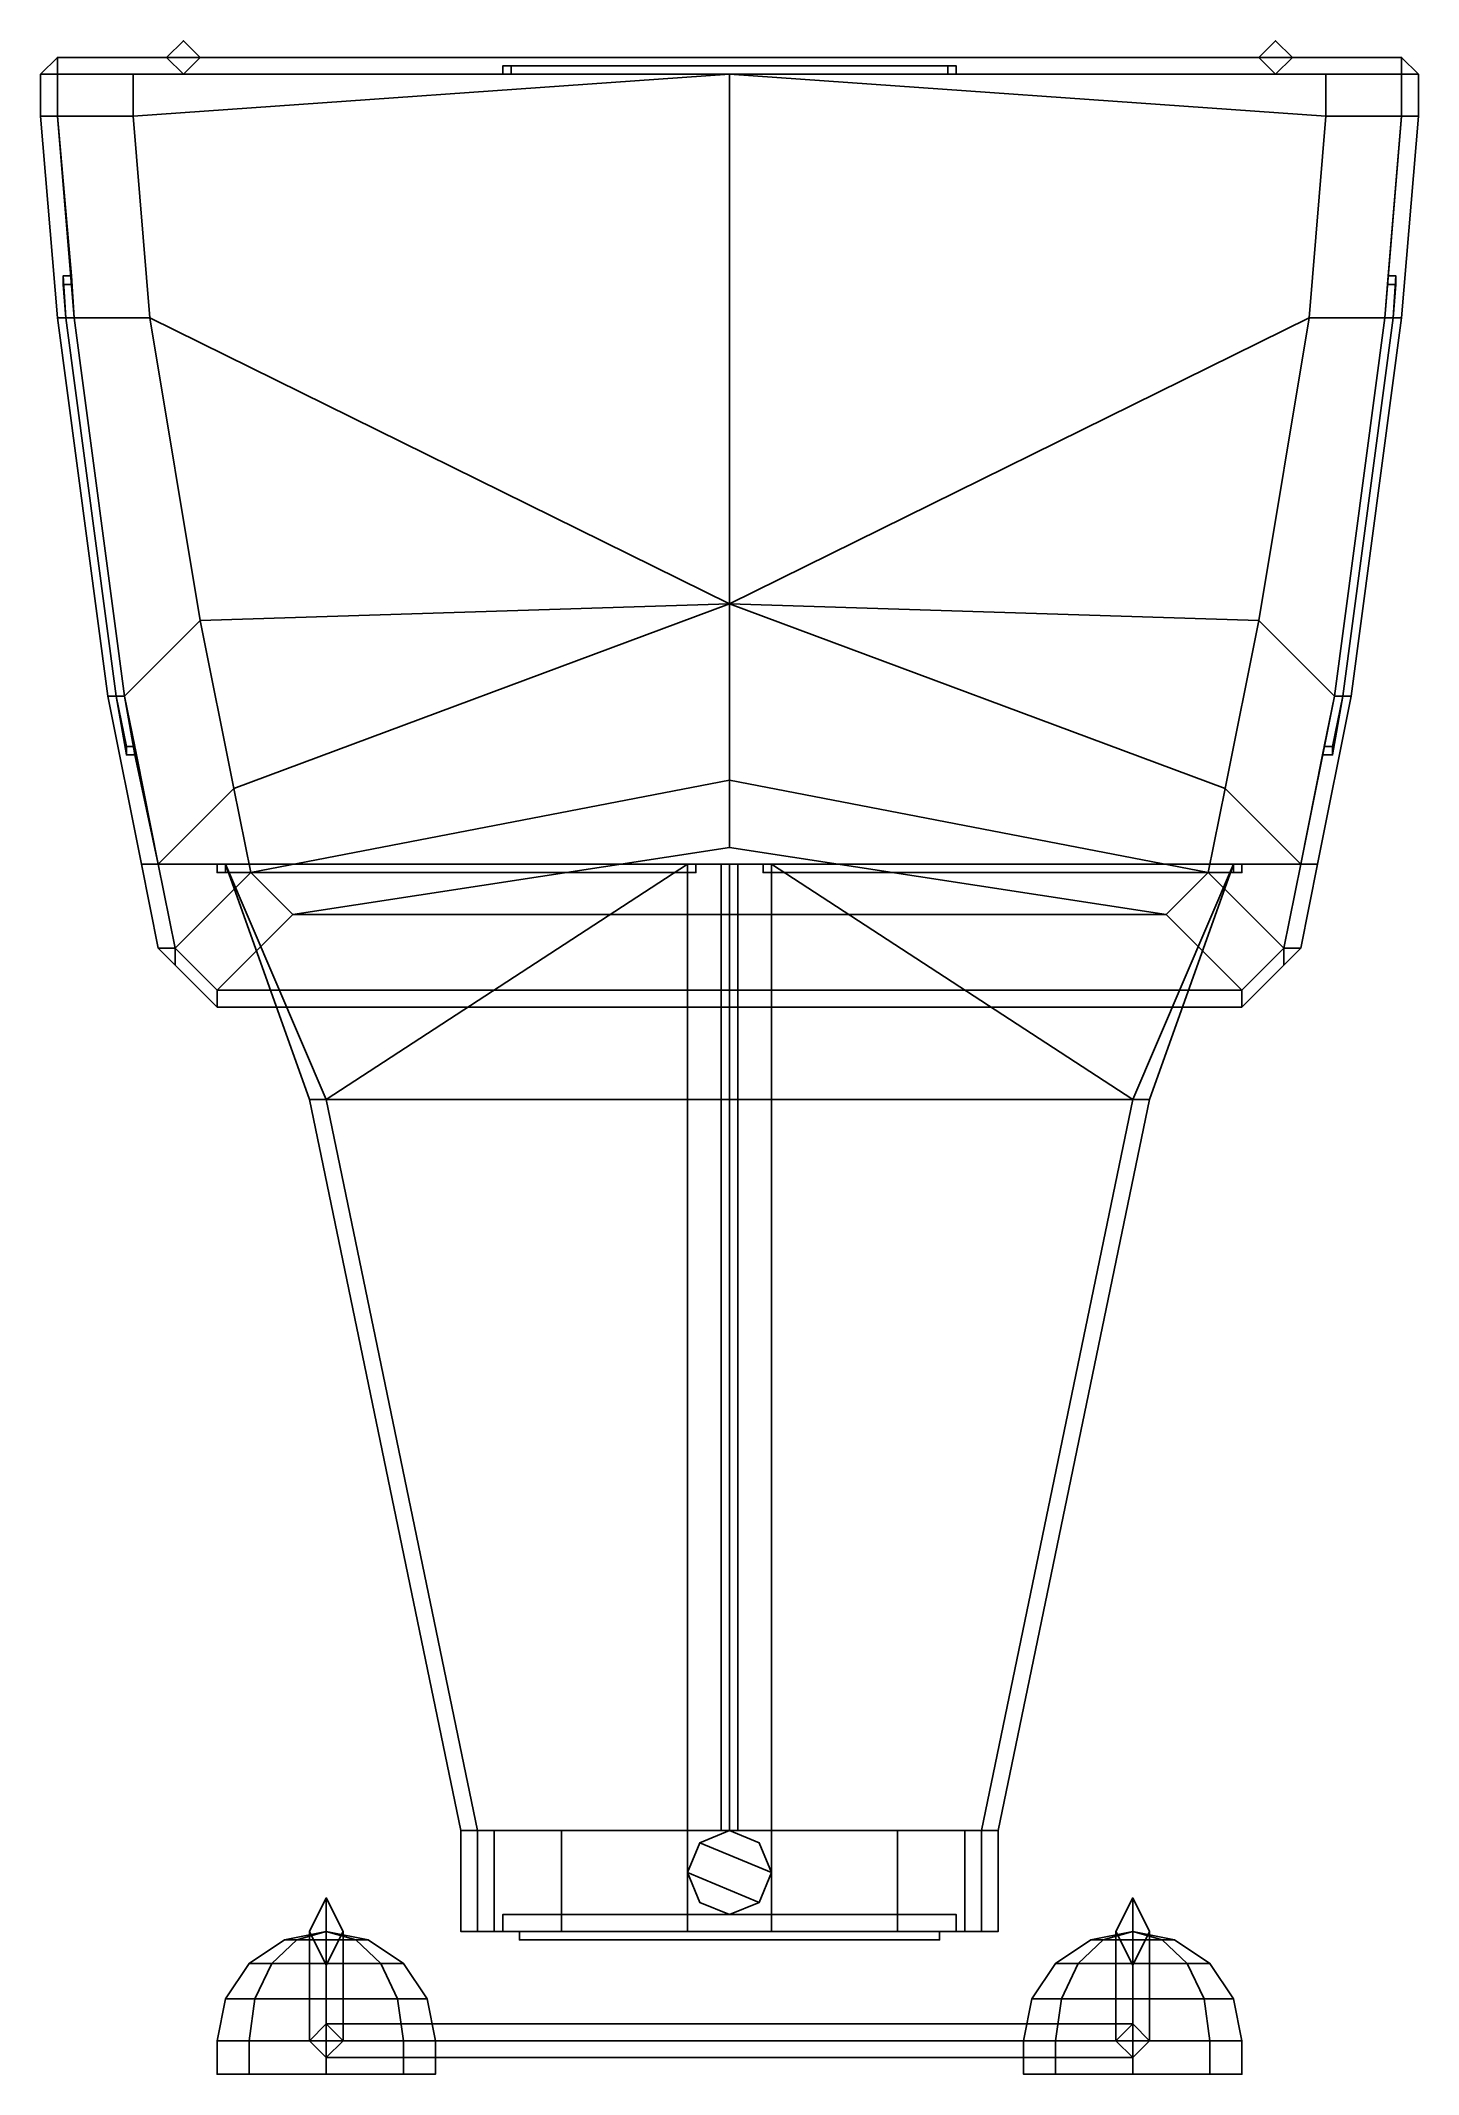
# Model space of a CAD drawing. Extents: x -0.82 to 0.82, y -2.19 to 2.96.
# Drawn here: x -0.82 to 0.82, y -2.19 to 0.23 of the extents above.
import ezdxf

# ---------------------------------------------------------------- set-up
doc = ezdxf.new("R2010")
doc.units = 0
doc.layers.get('0').update_dxf_attribs({"linetype": 'CONTINUOUS'})

msp = doc.modelspace()

# ---------------------------------------------------------------- linework, layer by layer
for points in [[(-0.65, 0.23, 0.4), (-0.67, 0.21, 0.4), (-0.67, 0.21, 0.93), (-0.65, 0.23, 0.93)], [(-0.65, 0.23, 0.93), (-0.67, 0.21, 0.93), (-0.65, 0.19, 0.93), (-0.63, 0.21, 0.93)], [(-0.63, 0.21, 0.4), (-0.65, 0.23, 0.4), (-0.65, 0.23, 0.93), (-0.63, 0.21, 0.93)], [(0.65, 0.23, 0.4), (0.63, 0.21, 0.4), (0.63, 0.21, 0.93), (0.65, 0.23, 0.93)], [(0.65, 0.23, 0.93), (0.63, 0.21, 0.93), (0.65, 0.19, 0.93), (0.67, 0.21, 0.93)], [(0.67, 0.21, 0.4), (0.65, 0.23, 0.4), (0.65, 0.23, 0.93), (0.67, 0.21, 0.93)], [(-0.8, 0.19, 2.05), (-0.8, 0.19, 2.05), (-0.82, 0.19, 2.06), (-0.8, 0.21, 2.06)], [(-0.8, 0.21, 2.06), (-0.82, 0.19, 2.06), (-0.8, 0.19, 2.07)], [(0.8, 0.19, 2.05), (-0.8, 0.19, 2.05), (-0.8, 0.21, 2.06), (0.8, 0.21, 2.06)], [(0.8, 0.21, 2.06), (-0.8, 0.21, 2.06), (-0.8, 0.19, 2.07), (0.8, 0.19, 2.07)], [(-0.67, 0.21, 0.4), (-0.65, 0.19, 0.4), (-0.65, 0.19, 0.93), (-0.67, 0.21, 0.93)], [(-0.65, 0.19, 0.4), (-0.63, 0.21, 0.4), (-0.63, 0.21, 0.93), (-0.65, 0.19, 0.93)], [(-0.27, 0.2, 1.9), (-0.27, 0.19, 1.9), (0.27, 0.19, 1.9), (0.27, 0.2, 1.9)], [(-0.27, 0.2, 1.66), (-0.27, 0.19, 1.66), (-0.27, 0.19, 1.9), (-0.27, 0.2, 1.9)], [(0.27, 0.2, 1.66), (0.27, 0.19, 1.66), (-0.27, 0.19, 1.66), (-0.27, 0.2, 1.66)], [(0.27, 0.2, 1.66), (-0.27, 0.2, 1.66), (-0.26, 0.2, 1.67), (0.26, 0.2, 1.67)], [(-0.27, 0.2, 1.9), (0.27, 0.2, 1.9), (0.26, 0.2, 1.89), (-0.26, 0.2, 1.89)], [(-0.27, 0.2, 1.66), (-0.27, 0.2, 1.9), (-0.26, 0.2, 1.89), (-0.26, 0.2, 1.67)], [(-0.26, 0.2, 1.89), (-0.26, 0.19, 1.89), (-0.26, 0.19, 1.67), (-0.26, 0.2, 1.67)], [(0.26, 0.2, 1.89), (0.26, 0.19, 1.89), (-0.26, 0.19, 1.89), (-0.26, 0.2, 1.89)], [(-0.26, 0.2, 1.67), (-0.26, 0.19, 1.67), (0.26, 0.19, 1.67), (0.26, 0.2, 1.67)], [(0.26, 0.2, 1.67), (0.26, 0.19, 1.67), (0.26, 0.19, 1.89), (0.26, 0.2, 1.89)], [(0.27, 0.2, 1.9), (0.27, 0.2, 1.66), (0.26, 0.2, 1.67), (0.26, 0.2, 1.89)], [(0.27, 0.2, 1.9), (0.27, 0.19, 1.9), (0.27, 0.19, 1.66), (0.27, 0.2, 1.66)], [(0.63, 0.21, 0.4), (0.65, 0.19, 0.4), (0.65, 0.19, 0.93), (0.63, 0.21, 0.93)], [(0.65, 0.19, 0.4), (0.67, 0.21, 0.4), (0.67, 0.21, 0.93), (0.65, 0.19, 0.93)], [(0.8, 0.21, 2.06), (0.82, 0.19, 2.06), (0.8, 0.19, 2.05)], [(0.8, 0.19, 2.07), (0.8, 0.19, 2.07), (0.82, 0.19, 2.06), (0.8, 0.21, 2.06)], [(-0.82, 0.19, 2.06), (-0.82, 0.14, 2.06), (-0.8, 0.14, 2.07), (-0.8, 0.19, 2.07)], [(-0.8, 0.19, 2.05), (-0.8, 0.14, 2.05), (-0.82, 0.14, 2.06), (-0.82, 0.19, 2.06)], [(-0.8, 0.19, 0.69), (-0.8, 0.14, 0.69), (-0.8, 0.14, 2.05), (-0.8, 0.19, 2.05)], [(0.8, 0.19, 0.69), (-0.8, 0.19, 0.69), (-0.27, 0.19, 1.66), (0.27, 0.19, 1.66)], [(0.8, 0.19, 2.07), (-0.8, 0.19, 2.07), (-0.71, 0.19, 2.14), (0.71, 0.19, 2.14)], [(-0.8, 0.19, 2.07), (-0.8, 0.14, 2.07), (-0.71, 0.14, 2.14), (-0.71, 0.19, 2.14)], [(0.27, 0.19, 1.9), (-0.27, 0.19, 1.9), (-0.8, 0.19, 2.05), (0.8, 0.19, 2.05)], [(-0.27, 0.19, 1.66), (-0.8, 0.19, 0.69), (-0.8, 0.19, 2.05), (-0.27, 0.19, 1.9)], [(-0.71, 0.19, 2.14), (-0.71, 0.14, 2.14), (0, 0.19, 2.2)], [(-0.71, 0.14, 2.14), (-0.69, -0.1, 2.14), (0, -0.44, 2.2), (0, 0.19, 2.2)], [(0.71, 0.19, 2.14), (-0.71, 0.19, 2.14), (0, 0.19, 2.2)], [(0.26, 0.19, 1.89), (0.26, 0.19, 1.67), (-0.26, 0.19, 1.67), (-0.26, 0.19, 1.89)], [(0.71, 0.14, 2.14), (0.71, 0.19, 2.14), (0, 0.19, 2.2)], [(0.69, -0.1, 2.14), (0.71, 0.14, 2.14), (0, 0.19, 2.2), (0, -0.44, 2.2)], [(0.8, 0.19, 0.69), (0.27, 0.19, 1.66), (0.27, 0.19, 1.9), (0.8, 0.19, 2.05)], [(0.8, 0.14, 2.07), (0.8, 0.19, 2.07), (0.71, 0.19, 2.14), (0.71, 0.14, 2.14)], [(0.8, 0.19, 2.05), (0.8, 0.14, 2.05), (0.8, 0.14, 0.69), (0.8, 0.19, 0.69)], [(0.82, 0.19, 2.06), (0.82, 0.14, 2.06), (0.8, 0.14, 2.05), (0.8, 0.19, 2.05)], [(0.8, 0.19, 2.07), (0.8, 0.14, 2.07), (0.82, 0.14, 2.06), (0.82, 0.19, 2.06)], [(-0.82, 0.14, 2.06), (-0.8, -0.1, 2.06), (-0.78, -0.1, 2.07), (-0.8, 0.14, 2.07)], [(-0.8, 0.14, 2.05), (-0.78, -0.1, 2.05), (-0.8, -0.1, 2.06), (-0.82, 0.14, 2.06)], [(-0.8, 0.14, 0.69), (-0.78, -0.1, 0.69), (-0.78, -0.1, 1.56), (-0.7833, -0.05, 1.56)], [(-0.8, 0.14, 2.07), (-0.78, -0.1, 2.07), (-0.69, -0.1, 2.14), (-0.71, 0.14, 2.14)], [(-0.7842, -0.05, 1.99), (-0.78, -0.1, 1.99), (-0.78, -0.1, 2.05), (-0.8, 0.14, 2.05)], [(-0.8, 0.14, 0.69), (-0.7833, -0.05, 1.56), (-0.7842, -0.05, 1.99), (-0.8, 0.14, 2.05)], [(0.78, -0.1, 2.07), (0.8, 0.14, 2.07), (0.71, 0.14, 2.14), (0.69, -0.1, 2.14)], [(0.7842, -0.05, 1.56), (0.78, -0.1, 1.56), (0.78, -0.1, 0.69), (0.8, 0.14, 0.69)], [(0.8, 0.14, 2.07), (0.78, -0.1, 2.07), (0.8, -0.1, 2.06), (0.82, 0.14, 2.06)], [(0.82, 0.14, 2.06), (0.8, -0.1, 2.06), (0.78, -0.1, 2.05), (0.8, 0.14, 2.05)], [(0.8, 0.14, 2.05), (0.78, -0.1, 2.05), (0.78, -0.1, 1.99), (0.7842, -0.05, 1.99)], [(0.8, 0.14, 0.69), (0.8, 0.14, 2.05), (0.7842, -0.05, 1.99), (0.7842, -0.05, 1.56)], [(-0.7933, -0.05, 1.56), (-0.79, -0.1, 1.56), (-0.79, -0.1, 1.57), (-0.7933, -0.06, 1.57)], [(-0.79, -0.1, 1.99), (-0.7933, -0.05, 1.99), (-0.7933, -0.06, 1.98), (-0.79, -0.1, 1.98)], [(-0.7933, -0.05, 1.99), (-0.7933, -0.05, 1.56), (-0.7933, -0.06, 1.57), (-0.7933, -0.06, 1.98)], [(-0.7842, -0.05, 1.99), (-0.7833, -0.05, 1.56), (-0.7933, -0.05, 1.56), (-0.7933, -0.05, 1.99)], [(-0.7833, -0.05, 1.56), (-0.78, -0.1, 1.56), (-0.79, -0.1, 1.56), (-0.7933, -0.05, 1.56)], [(-0.78, -0.1, 1.99), (-0.7842, -0.05, 1.99), (-0.7933, -0.05, 1.99), (-0.79, -0.1, 1.99)], [(-0.7833, -0.06, 1.98), (-0.78, -0.1, 1.98), (-0.79, -0.1, 1.98), (-0.7933, -0.06, 1.98)], [(-0.7833, -0.06, 1.57), (-0.7833, -0.06, 1.98), (-0.7933, -0.06, 1.98), (-0.7933, -0.06, 1.57)], [(-0.78, -0.1, 1.57), (-0.7833, -0.06, 1.57), (-0.7933, -0.06, 1.57), (-0.79, -0.1, 1.57)], [(-0.78, -0.1, 1.98), (-0.7833, -0.06, 1.98), (-0.7833, -0.06, 1.57), (-0.78, -0.1, 1.57)], [(0.7842, -0.05, 1.99), (0.78, -0.1, 1.99), (0.79, -0.1, 1.99), (0.7933, -0.05, 1.99)], [(0.78, -0.1, 1.56), (0.7842, -0.05, 1.56), (0.7933, -0.05, 1.56), (0.79, -0.1, 1.56)], [(0.78, -0.1, 1.57), (0.7833, -0.06, 1.57), (0.7833, -0.06, 1.98), (0.78, -0.1, 1.98)], [(0.78, -0.1, 1.98), (0.7833, -0.06, 1.98), (0.7933, -0.06, 1.98), (0.79, -0.1, 1.98)], [(0.7833, -0.06, 1.57), (0.78, -0.1, 1.57), (0.79, -0.1, 1.57), (0.7933, -0.06, 1.57)], [(0.7833, -0.06, 1.98), (0.7833, -0.06, 1.57), (0.7933, -0.06, 1.57), (0.7933, -0.06, 1.98)], [(0.7842, -0.05, 1.56), (0.7842, -0.05, 1.99), (0.7933, -0.05, 1.99), (0.7933, -0.05, 1.56)], [(0.7933, -0.05, 1.99), (0.79, -0.1, 1.99), (0.79, -0.1, 1.98), (0.7933, -0.06, 1.98)], [(0.79, -0.1, 1.56), (0.7933, -0.05, 1.56), (0.7933, -0.06, 1.57), (0.79, -0.1, 1.57)], [(0.7933, -0.05, 1.56), (0.7933, -0.05, 1.99), (0.7933, -0.06, 1.98), (0.7933, -0.06, 1.57)], [(-0.8, -0.1, 2.06), (-0.74, -0.55, 2.06), (-0.72, -0.55, 2.07), (-0.78, -0.1, 2.07)], [(-0.78, -0.1, 2.05), (-0.72, -0.55, 2.05), (-0.74, -0.55, 2.06), (-0.8, -0.1, 2.06)], [(-0.79, -0.1, 1.56), (-0.73, -0.55, 1.56), (-0.73, -0.55, 1.57), (-0.79, -0.1, 1.57)], [(-0.73, -0.55, 1.99), (-0.79, -0.1, 1.99), (-0.79, -0.1, 1.98), (-0.73, -0.55, 1.98)], [(-0.78, -0.1, 1.56), (-0.72, -0.55, 1.56), (-0.73, -0.55, 1.56), (-0.79, -0.1, 1.56)], [(-0.72, -0.55, 1.99), (-0.78, -0.1, 1.99), (-0.79, -0.1, 1.99), (-0.73, -0.55, 1.99)], [(-0.78, -0.1, 1.98), (-0.72, -0.55, 1.98), (-0.73, -0.55, 1.98), (-0.79, -0.1, 1.98)], [(-0.72, -0.55, 1.57), (-0.78, -0.1, 1.57), (-0.79, -0.1, 1.57), (-0.73, -0.55, 1.57)], [(-0.78, -0.1, 0.69), (-0.72, -0.55, 0.69), (-0.72, -0.55, 1.56), (-0.78, -0.1, 1.56)], [(-0.78, -0.1, 2.07), (-0.72, -0.55, 2.07), (-0.63, -0.46, 2.14), (-0.69, -0.1, 2.14)], [(-0.72, -0.55, 1.98), (-0.78, -0.1, 1.98), (-0.78, -0.1, 1.57), (-0.72, -0.55, 1.57)], [(-0.78, -0.1, 1.99), (-0.72, -0.55, 1.99), (-0.72, -0.55, 2.05), (-0.78, -0.1, 2.05)], [(-0.69, -0.1, 2.14), (-0.63, -0.46, 2.14), (0, -0.44, 2.2)], [(0.63, -0.46, 2.14), (0.69, -0.1, 2.14), (0, -0.44, 2.2)], [(0.72, -0.55, 2.07), (0.78, -0.1, 2.07), (0.69, -0.1, 2.14), (0.63, -0.46, 2.14)], [(0.78, -0.1, 1.56), (0.72, -0.55, 1.56), (0.72, -0.55, 0.69), (0.78, -0.1, 0.69)], [(0.8, -0.1, 2.06), (0.74, -0.55, 2.06), (0.72, -0.55, 2.05), (0.78, -0.1, 2.05)], [(0.78, -0.1, 2.07), (0.72, -0.55, 2.07), (0.74, -0.55, 2.06), (0.8, -0.1, 2.06)], [(0.78, -0.1, 2.05), (0.72, -0.55, 2.05), (0.72, -0.55, 1.99), (0.78, -0.1, 1.99)], [(0.72, -0.55, 1.57), (0.78, -0.1, 1.57), (0.78, -0.1, 1.98), (0.72, -0.55, 1.98)], [(0.72, -0.55, 1.98), (0.78, -0.1, 1.98), (0.79, -0.1, 1.98), (0.73, -0.55, 1.98)], [(0.78, -0.1, 1.99), (0.72, -0.55, 1.99), (0.73, -0.55, 1.99), (0.79, -0.1, 1.99)], [(0.78, -0.1, 1.57), (0.72, -0.55, 1.57), (0.73, -0.55, 1.57), (0.79, -0.1, 1.57)], [(0.72, -0.55, 1.56), (0.78, -0.1, 1.56), (0.79, -0.1, 1.56), (0.73, -0.55, 1.56)], [(0.79, -0.1, 1.99), (0.73, -0.55, 1.99), (0.73, -0.55, 1.98), (0.79, -0.1, 1.98)], [(0.73, -0.55, 1.56), (0.79, -0.1, 1.56), (0.79, -0.1, 1.57), (0.73, -0.55, 1.57)], [(-0.63, -0.46, 2.14), (-0.59, -0.66, 2.14), (0, -0.44, 2.2)], [(-0.59, -0.66, 2.14), (-0.57, -0.76, 2.14), (0, -0.65, 2.18), (0, -0.44, 2.2)], [(0.59, -0.66, 2.14), (0.63, -0.46, 2.14), (0, -0.44, 2.2)], [(0.57, -0.76, 2.14), (0.59, -0.66, 2.14), (0, -0.44, 2.2), (0, -0.65, 2.18)], [(-0.72, -0.55, 2.07), (-0.68, -0.75, 2.07), (-0.59, -0.66, 2.14), (-0.63, -0.46, 2.14)], [(0.68, -0.75, 2.07), (0.72, -0.55, 2.07), (0.63, -0.46, 2.14), (0.59, -0.66, 2.14)], [(-0.74, -0.55, 2.06), (-0.7, -0.75, 2.06), (-0.68, -0.75, 2.07), (-0.72, -0.55, 2.07)], [(-0.72, -0.55, 2.05), (-0.68, -0.75, 2.05), (-0.7, -0.75, 2.06), (-0.74, -0.55, 2.06)], [(-0.73, -0.55, 1.56), (-0.718, -0.62, 1.56), (-0.718, -0.61, 1.57), (-0.73, -0.55, 1.57)], [(-0.718, -0.62, 1.99), (-0.73, -0.55, 1.99), (-0.73, -0.55, 1.98), (-0.718, -0.61, 1.98)], [(-0.72, -0.55, 1.56), (-0.708, -0.62, 1.56), (-0.718, -0.62, 1.56), (-0.73, -0.55, 1.56)], [(-0.706, -0.62, 1.99), (-0.72, -0.55, 1.99), (-0.73, -0.55, 1.99), (-0.718, -0.62, 1.99)], [(-0.72, -0.55, 1.98), (-0.708, -0.61, 1.98), (-0.718, -0.61, 1.98), (-0.73, -0.55, 1.98)], [(-0.708, -0.61, 1.57), (-0.72, -0.55, 1.57), (-0.73, -0.55, 1.57), (-0.718, -0.61, 1.57)], [(-0.72, -0.55, 0.69), (-0.68, -0.75, 0.69), (-0.708, -0.62, 1.56), (-0.72, -0.55, 1.56)], [(-0.72, -0.55, 2.05), (-0.68, -0.75, 1.95), (-0.68, -0.75, 2.05), (-0.72, -0.55, 2.05)], [(-0.708, -0.61, 1.98), (-0.72, -0.55, 1.98), (-0.72, -0.55, 1.57), (-0.708, -0.61, 1.57)], [(-0.72, -0.55, 1.99), (-0.706, -0.62, 1.99), (-0.706, -0.62, 1.99), (-0.72, -0.55, 2.05)], [(-0.706, -0.62, 1.99), (-0.68, -0.75, 1.95), (-0.68, -0.75, 1.95), (-0.72, -0.55, 2.05)], [(0.72, -0.55, 1.56), (0.706, -0.62, 1.56), (0.68, -0.75, 0.69), (0.72, -0.55, 0.69)], [(0.72, -0.55, 2.05), (0.68, -0.75, 2.05), (0.68, -0.75, 1.95), (0.72, -0.55, 2.05)], [(0.74, -0.55, 2.06), (0.7, -0.75, 2.06), (0.68, -0.75, 2.05), (0.72, -0.55, 2.05)], [(0.72, -0.55, 2.07), (0.68, -0.75, 2.07), (0.7, -0.75, 2.06), (0.74, -0.55, 2.06)], [(0.706, -0.62, 1.99), (0.72, -0.55, 2.05), (0.68, -0.75, 1.95), (0.706, -0.62, 1.99)], [(0.72, -0.55, 2.05), (0.72, -0.55, 2.05), (0.706, -0.62, 1.99), (0.72, -0.55, 1.99)], [(0.72, -0.55, 1.99), (0.706, -0.62, 1.99), (0.718, -0.62, 1.99), (0.73, -0.55, 1.99)], [(0.706, -0.62, 1.56), (0.72, -0.55, 1.56), (0.73, -0.55, 1.56), (0.718, -0.62, 1.56)], [(0.708, -0.61, 1.57), (0.72, -0.55, 1.57), (0.72, -0.55, 1.98), (0.708, -0.61, 1.98)], [(0.708, -0.61, 1.98), (0.72, -0.55, 1.98), (0.73, -0.55, 1.98), (0.718, -0.61, 1.98)], [(0.72, -0.55, 1.57), (0.708, -0.61, 1.57), (0.718, -0.61, 1.57), (0.73, -0.55, 1.57)], [(0.73, -0.55, 1.99), (0.718, -0.62, 1.99), (0.718, -0.61, 1.98), (0.73, -0.55, 1.98)], [(0.718, -0.62, 1.56), (0.73, -0.55, 1.56), (0.73, -0.55, 1.57), (0.718, -0.61, 1.57)], [(-0.718, -0.62, 1.56), (-0.718, -0.62, 1.99), (-0.718, -0.61, 1.98), (-0.718, -0.61, 1.57)], [(-0.708, -0.61, 1.98), (-0.708, -0.61, 1.57), (-0.718, -0.61, 1.57), (-0.718, -0.61, 1.98)], [(-0.708, -0.62, 1.56), (-0.706, -0.62, 1.99), (-0.718, -0.62, 1.99), (-0.718, -0.62, 1.56)], [(-0.68, -0.75, 0.69), (-0.68, -0.75, 1.95), (-0.706, -0.62, 1.99), (-0.708, -0.62, 1.56)], [(0.68, -0.75, 1.95), (0.68, -0.75, 0.69), (0.706, -0.62, 1.56), (0.706, -0.62, 1.99)], [(0.706, -0.62, 1.99), (0.706, -0.62, 1.56), (0.718, -0.62, 1.56), (0.718, -0.62, 1.99)], [(0.708, -0.61, 1.57), (0.708, -0.61, 1.98), (0.718, -0.61, 1.98), (0.718, -0.61, 1.57)], [(0.718, -0.62, 1.99), (0.718, -0.62, 1.56), (0.718, -0.61, 1.57), (0.718, -0.61, 1.98)], [(-0.57, -0.76, 2.14), (-0.52, -0.81, 2.14), (0, -0.73, 2.16), (0, -0.65, 2.18)], [(0.52, -0.81, 2.14), (0.57, -0.76, 2.14), (0, -0.65, 2.18), (0, -0.73, 2.16)], [(-0.68, -0.75, 2.07), (-0.66, -0.85, 2.07), (-0.57, -0.76, 2.14), (-0.59, -0.66, 2.14)], [(0.66, -0.85, 2.07), (0.68, -0.75, 2.07), (0.59, -0.66, 2.14), (0.57, -0.76, 2.14)], [(-0.7, -0.75, 2.06), (-0.68, -0.85, 2.06), (-0.66, -0.85, 2.07), (-0.68, -0.75, 2.07)], [(-0.68, -0.75, 2.05), (-0.66, -0.85, 2.05), (-0.68, -0.85, 2.06), (-0.7, -0.75, 2.06)], [(-0.68, -0.75, 1.95), (-0.66, -0.85, 1.95), (-0.66, -0.85, 2.05), (-0.68, -0.75, 2.05)], [(-0.68, -0.75, 0.69), (-0.6, -0.75, 0.69), (-0.6, -0.75, 1.39), (-0.68, -0.75, 2.05)], [(-0.04, -0.75, 1.93), (0.04, -0.75, 1.93), (0.68, -0.75, 2.05), (-0.68, -0.75, 2.05)], [(-0.61, -0.75, 1.93), (-0.04, -0.75, 1.93), (-0.68, -0.75, 2.05)], [(-0.61, -0.75, 1.57), (-0.61, -0.75, 1.93), (-0.68, -0.75, 2.05)], [(-0.6, -0.75, 1.39), (-0.61, -0.75, 1.57), (-0.68, -0.75, 2.05)], [(-0.61, -0.76, 1.57), (-0.61, -0.76, 1.93), (-0.61, -0.75, 1.93), (-0.61, -0.75, 1.57)], [(-0.04, -0.76, 1.57), (-0.61, -0.76, 1.57), (-0.61, -0.75, 1.57), (-0.04, -0.75, 1.57)], [(-0.61, -0.76, 1.93), (-0.04, -0.76, 1.93), (-0.04, -0.75, 1.93), (-0.61, -0.75, 1.93)], [(-0.6, -0.75, 1.39), (-0.05, -0.75, 1.53), (-0.04, -0.75, 1.57), (-0.61, -0.75, 1.57)], [(-0.5, -1.03, 0.69), (-0.5, -1.03, 1.39), (-0.6, -0.75, 1.39), (-0.6, -0.75, 0.69)], [(-0.6, -0.75, 1.39), (-0.48, -1.03, 1.43), (-0.05, -0.75, 1.53), (-0.6, -0.75, 1.39)], [(-0.6, -0.75, 1.39), (-0.5, -1.03, 1.39), (-0.48, -1.03, 1.43), (-0.6, -0.75, 1.39)], [(-0.6, -0.76, 1.58), (-0.05, -0.76, 1.58), (-0.05, -0.75, 1.58), (-0.6, -0.75, 1.58)], [(-0.6, -0.76, 1.92), (-0.6, -0.76, 1.58), (-0.6, -0.75, 1.58), (-0.6, -0.75, 1.92)], [(-0.05, -0.76, 1.92), (-0.6, -0.76, 1.92), (-0.6, -0.75, 1.92), (-0.05, -0.75, 1.92)], [(-0.6, -0.75, 1.58), (-0.05, -0.75, 1.58), (-0.05, -0.75, 1.92), (-0.6, -0.75, 1.92)], [(-0.52, -0.81, 2.14), (0.52, -0.81, 2.14), (0, -0.73, 2.16)], [(-0.48, -1.03, 1.43), (-0.05, -1.03, 1.51), (-0.05, -0.75, 1.53), (-0.48, -1.03, 1.43)], [(-0.05, -1.03, 1.51), (-0.01, -1.03, 1.51), (-0.01, -0.75, 1.53), (-0.05, -0.75, 1.53)], [(-0.05, -0.76, 1.58), (-0.05, -0.76, 1.92), (-0.05, -0.75, 1.92), (-0.05, -0.75, 1.58)], [(-0.05, -0.75, 1.53), (-0.01, -0.75, 1.53), (0, -0.75, 1.54), (-0.04, -0.75, 1.57)], [(-0.04, -0.76, 1.93), (-0.04, -0.76, 1.57), (-0.04, -0.75, 1.57), (-0.04, -0.75, 1.93)], [(0, -0.75, 1.54), (0.04, -0.75, 1.57), (0.04, -0.75, 1.57), (-0.04, -0.75, 1.57)], [(-0.04, -0.75, 1.57), (0.04, -0.75, 1.57), (0.04, -0.75, 1.93), (-0.04, -0.75, 1.93)], [(-0.01, -1.03, 1.51), (0, -1.03, 1.52), (0, -0.75, 1.54), (-0.01, -0.75, 1.53)], [(0, -1.03, 1.52), (0.01, -1.03, 1.51), (0.01, -0.75, 1.53), (0, -0.75, 1.54)], [(0.01, -0.75, 1.53), (0.05, -0.75, 1.53), (0.04, -0.75, 1.57), (0, -0.75, 1.54)], [(0.01, -1.03, 1.51), (0.05, -1.03, 1.51), (0.05, -0.75, 1.53), (0.01, -0.75, 1.53)], [(0.04, -0.76, 1.57), (0.04, -0.76, 1.93), (0.04, -0.75, 1.93), (0.04, -0.75, 1.57)], [(0.61, -0.76, 1.57), (0.04, -0.76, 1.57), (0.04, -0.75, 1.57), (0.61, -0.75, 1.57)], [(0.04, -0.76, 1.93), (0.61, -0.76, 1.93), (0.61, -0.75, 1.93), (0.04, -0.75, 1.93)], [(0.05, -0.75, 1.53), (0.6, -0.75, 1.39), (0.61, -0.75, 1.57), (0.04, -0.75, 1.57)], [(0.04, -0.75, 1.93), (0.61, -0.75, 1.93), (0.68, -0.75, 2.05)], [(0.05, -1.03, 1.51), (0.48, -1.03, 1.43), (0.48, -1.03, 1.43), (0.05, -0.75, 1.53)], [(0.05, -0.75, 1.53), (0.48, -1.03, 1.43), (0.48, -1.03, 1.43), (0.6, -0.75, 1.39)], [(0.05, -0.75, 1.58), (0.6, -0.75, 1.58), (0.6, -0.75, 1.92), (0.05, -0.75, 1.92)], [(0.05, -0.76, 1.92), (0.05, -0.76, 1.58), (0.05, -0.75, 1.58), (0.05, -0.75, 1.92)], [(0.05, -0.76, 1.58), (0.6, -0.76, 1.58), (0.6, -0.75, 1.58), (0.05, -0.75, 1.58)], [(0.6, -0.76, 1.92), (0.05, -0.76, 1.92), (0.05, -0.75, 1.92), (0.6, -0.75, 1.92)], [(0.48, -1.03, 1.43), (0.5, -1.03, 1.39), (0.5, -1.03, 1.39), (0.6, -0.75, 1.39)], [(0.5, -1.03, 1.39), (0.5, -1.03, 0.69), (0.6, -0.75, 0.69), (0.6, -0.75, 1.39)], [(0.68, -0.75, 2.05), (0.6, -0.75, 1.39), (0.6, -0.75, 0.69), (0.68, -0.75, 0.69)], [(0.6, -0.76, 1.58), (0.6, -0.76, 1.92), (0.6, -0.75, 1.92), (0.6, -0.75, 1.58)], [(0.61, -0.75, 1.57), (0.6, -0.75, 1.39), (0.68, -0.75, 2.05)], [(0.61, -0.76, 1.93), (0.61, -0.76, 1.57), (0.61, -0.75, 1.57), (0.61, -0.75, 1.93)], [(0.61, -0.75, 1.93), (0.61, -0.75, 1.57), (0.68, -0.75, 2.05)], [(0.66, -0.85, 1.95), (0.68, -0.75, 1.95), (0.68, -0.75, 2.05), (0.66, -0.85, 2.05)], [(0.7, -0.75, 2.06), (0.68, -0.85, 2.06), (0.66, -0.85, 2.05), (0.68, -0.75, 2.05)], [(0.68, -0.75, 2.07), (0.66, -0.85, 2.07), (0.68, -0.85, 2.06), (0.7, -0.75, 2.06)], [(-0.66, -0.85, 2.07), (-0.61, -0.9, 2.07), (-0.52, -0.81, 2.14), (-0.57, -0.76, 2.14)], [(-0.6, -0.76, 1.92), (-0.05, -0.76, 1.92), (-0.04, -0.76, 1.93), (-0.61, -0.76, 1.93)], [(-0.6, -0.76, 1.58), (-0.6, -0.76, 1.92), (-0.61, -0.76, 1.93), (-0.61, -0.76, 1.57)], [(-0.05, -0.76, 1.58), (-0.6, -0.76, 1.58), (-0.61, -0.76, 1.57), (-0.04, -0.76, 1.57)], [(-0.05, -0.76, 1.92), (-0.05, -0.76, 1.58), (-0.04, -0.76, 1.57), (-0.04, -0.76, 1.93)], [(0.05, -0.76, 1.58), (0.05, -0.76, 1.92), (0.04, -0.76, 1.93), (0.04, -0.76, 1.57)], [(0.6, -0.76, 1.58), (0.05, -0.76, 1.58), (0.04, -0.76, 1.57), (0.61, -0.76, 1.57)], [(0.05, -0.76, 1.92), (0.6, -0.76, 1.92), (0.61, -0.76, 1.93), (0.04, -0.76, 1.93)], [(0.61, -0.9, 2.07), (0.66, -0.85, 2.07), (0.57, -0.76, 2.14), (0.52, -0.81, 2.14)], [(0.6, -0.76, 1.92), (0.6, -0.76, 1.58), (0.61, -0.76, 1.57), (0.61, -0.76, 1.93)], [(-0.61, -0.9, 2.07), (0.61, -0.9, 2.07), (0.52, -0.81, 2.14), (-0.52, -0.81, 2.14)], [(-0.66, -0.85, 2.05), (-0.66, -0.85, 2.05), (-0.66, -0.87, 2.06), (-0.68, -0.85, 2.06)], [(-0.68, -0.85, 2.06), (-0.66, -0.87, 2.06), (-0.66, -0.85, 2.07)], [(-0.66, -0.85, 1.95), (-0.61, -0.9, 1.95), (-0.61, -0.9, 2.05), (-0.66, -0.85, 2.05)], [(-0.66, -0.85, 2.05), (-0.61, -0.9, 2.05), (-0.61, -0.92, 2.06), (-0.66, -0.87, 2.06)], [(-0.66, -0.87, 2.06), (-0.61, -0.92, 2.06), (-0.61, -0.9, 2.07), (-0.66, -0.85, 2.07)], [(0.61, -0.9, 1.95), (0.66, -0.85, 1.95), (0.66, -0.85, 2.05), (0.61, -0.9, 2.05)], [(0.66, -0.87, 2.06), (0.61, -0.92, 2.06), (0.61, -0.9, 2.05), (0.66, -0.85, 2.05)], [(0.66, -0.85, 2.07), (0.61, -0.9, 2.07), (0.61, -0.92, 2.06), (0.66, -0.87, 2.06)], [(0.66, -0.85, 2.07), (0.66, -0.85, 2.07), (0.66, -0.87, 2.06), (0.68, -0.85, 2.06)], [(0.68, -0.85, 2.06), (0.66, -0.87, 2.06), (0.66, -0.85, 2.05)], [(-0.61, -0.9, 1.95), (0.61, -0.9, 1.95), (0.61, -0.9, 2.05), (-0.61, -0.9, 2.05)], [(0.61, -0.9, 2.07), (-0.61, -0.9, 2.07), (-0.61, -0.92, 2.06), (0.61, -0.92, 2.06)], [(0.61, -0.92, 2.06), (-0.61, -0.92, 2.06), (-0.61, -0.9, 2.05), (0.61, -0.9, 2.05)], [(-0.32, -1.9, 1.39), (-0.3, -1.9, 1.43), (-0.48, -1.03, 1.43), (-0.5, -1.03, 1.39)], [(-0.32, -1.9, 0.69), (-0.32, -1.9, 1.39), (-0.5, -1.03, 1.39), (-0.5, -1.03, 0.69)], [(-0.3, -1.9, 1.43), (-0.05, -1.9, 1.49), (-0.05, -1.03, 1.51), (-0.48, -1.03, 1.43)], [(-0.05, -1.9, 1.49), (-0.01, -1.9, 1.49), (-0.01, -1.03, 1.51), (-0.05, -1.03, 1.51)], [(-0.01, -1.9, 1.49), (0, -1.9, 1.5), (0, -1.03, 1.52), (-0.01, -1.03, 1.51)], [(0, -1.9, 1.5), (0.01, -1.9, 1.49), (0.01, -1.03, 1.51), (0, -1.03, 1.52)], [(0.01, -1.9, 1.49), (0.05, -1.9, 1.49), (0.05, -1.03, 1.51), (0.01, -1.03, 1.51)], [(0.05, -1.9, 1.49), (0.3, -1.9, 1.43), (0.48, -1.03, 1.43), (0.05, -1.03, 1.51)], [(0.3, -1.9, 1.43), (0.32, -1.9, 1.39), (0.5, -1.03, 1.39), (0.48, -1.03, 1.43)], [(0.32, -1.9, 1.39), (0.32, -1.9, 0.69), (0.5, -1.03, 0.69), (0.5, -1.03, 1.39)], [(-0.28, -2.02, 0.59), (-0.32, -2.02, 0.69), (-0.32, -1.9, 0.69), (-0.28, -1.9, 0.59)], [(-0.32, -2.02, 0.69), (-0.32, -2.02, 1.39), (-0.32, -1.9, 1.39), (-0.32, -1.9, 0.69)], [(-0.32, -2.02, 1.39), (-0.3, -2.02, 1.43), (-0.3, -1.9, 1.43), (-0.32, -1.9, 1.39)], [(-0.3, -2.02, 1.43), (-0.05, -2.02, 1.49), (-0.05, -1.9, 1.49), (-0.3, -1.9, 1.43)], [(-0.2, -2.02, 0.55), (-0.28, -2.02, 0.59), (-0.28, -1.9, 0.59), (-0.2, -1.9, 0.55)], [(0.2, -2.02, 0.55), (-0.2, -2.02, 0.55), (-0.2, -1.9, 0.55), (0.2, -1.9, 0.55)], [(-0.05, -2.02, 1.49), (0.05, -2.02, 1.49), (0.05, -1.9, 1.49), (-0.05, -1.9, 1.49)], [(0, -1.9, 1.49), (-0.0354, -1.9146, 1.49), (-0.0354, -1.9146, 1.54), (0, -1.9, 1.54)], [(-0.0354, -1.9146, 1.54), (0.05, -1.95, 1.54), (0.0354, -1.9146, 1.54), (0, -1.9, 1.54)], [(0.0354, -1.9146, 1.49), (0, -1.9, 1.49), (0, -1.9, 1.54), (0.0354, -1.9146, 1.54)], [(0.05, -2.02, 1.49), (0.3, -2.02, 1.43), (0.3, -1.9, 1.43), (0.05, -1.9, 1.49)], [(0.28, -2.02, 0.59), (0.2, -2.02, 0.55), (0.2, -1.9, 0.55), (0.28, -1.9, 0.59)], [(0.32, -2.02, 0.69), (0.28, -2.02, 0.59), (0.28, -1.9, 0.59), (0.32, -1.9, 0.69)], [(0.3, -2.02, 1.43), (0.32, -2.02, 1.39), (0.32, -1.9, 1.39), (0.3, -1.9, 1.43)], [(0.32, -2.02, 1.39), (0.32, -2.02, 0.69), (0.32, -1.9, 0.69), (0.32, -1.9, 1.39)], [(-0.0354, -1.9146, 1.49), (-0.05, -1.95, 1.49), (-0.05, -1.95, 1.54), (-0.0354, -1.9146, 1.54)], [(-0.05, -1.95, 1.54), (0.0354, -1.9854, 1.54), (0.05, -1.95, 1.54), (-0.0354, -1.9146, 1.54)], [(0.05, -1.95, 1.49), (0.0354, -1.9146, 1.49), (0.0354, -1.9146, 1.54), (0.05, -1.95, 1.54)], [(-0.05, -1.95, 1.49), (-0.0354, -1.9854, 1.49), (-0.0354, -1.9854, 1.54), (-0.05, -1.95, 1.54)], [(-0.0354, -1.9854, 1.54), (0, -2, 1.54), (0.0354, -1.9854, 1.54), (-0.05, -1.95, 1.54)], [(0.0354, -1.9854, 1.49), (0.05, -1.95, 1.49), (0.05, -1.95, 1.54), (0.0354, -1.9854, 1.54)], [(-0.5, -2.15, 0.9), (-0.48, -2.13, 0.9), (-0.48, -1.98, 0.79), (-0.5, -2.02, 0.79)], [(-0.48, -2.13, 0.9), (-0.46, -2.15, 0.88), (-0.46, -2.02, 0.79), (-0.48, -1.98, 0.79)], [(0.46, -2.15, 0.88), (0.48, -2.13, 0.9), (0.48, -1.98, 0.79), (0.46, -2.02, 0.79)], [(0.48, -2.13, 0.9), (0.5, -2.15, 0.9), (0.5, -2.02, 0.79), (0.48, -1.98, 0.79)], [(-0.27, -2.02, 0.71), (0.27, -2.02, 0.71), (0.27, -2, 0.71), (-0.27, -2, 0.71)], [(0.27, -2.02, 1.36), (-0.27, -2.02, 1.36), (-0.27, -2, 1.36), (0.27, -2, 1.36)], [(-0.27, -2.02, 1.36), (-0.27, -2.02, 0.71), (-0.27, -2, 0.71), (-0.27, -2, 1.36)], [(-0.27, -2, 1.36), (-0.27, -2, 0.71), (0.27, -2, 0.71), (0.27, -2, 1.36)], [(-0.0354, -1.9854, 1.49), (0, -2, 1.49), (0, -2, 1.54), (-0.0354, -1.9854, 1.54)], [(0, -2, 1.49), (0.0354, -1.9854, 1.49), (0.0354, -1.9854, 1.54), (0, -2, 1.54)], [(0.27, -2.02, 0.71), (0.27, -2.02, 1.36), (0.27, -2, 1.36), (0.27, -2, 0.71)], [(-0.5297, -2.0299, 1.07), (-0.5719, -2.0581, 1.07), (-0.545, -2.0581, 1.135), (-0.5152, -2.0299, 1.1052)], [(-0.5152, -2.0299, 1.0348), (-0.545, -2.0581, 1.005), (-0.5719, -2.0581, 1.07), (-0.5297, -2.0299, 1.07)], [(-0.5152, -2.0299, 1.1052), (-0.545, -2.0581, 1.135), (-0.48, -2.0581, 1.1619), (-0.48, -2.0299, 1.1197)], [(-0.48, -2.0299, 1.0203), (-0.48, -2.0581, 0.9781), (-0.545, -2.0581, 1.005), (-0.5152, -2.0299, 1.0348)], [(-0.48, -2.02, 1.07), (-0.5297, -2.0299, 1.07), (-0.5152, -2.0299, 1.1052), (-0.48, -2.02, 1.07)], [(-0.48, -2.02, 1.07), (-0.5152, -2.0299, 1.0348), (-0.5297, -2.0299, 1.07), (-0.48, -2.02, 1.07)], [(-0.48, -2.02, 1.07), (-0.5152, -2.0299, 1.1052), (-0.48, -2.0299, 1.1197), (-0.48, -2.02, 1.07)], [(-0.48, -2.02, 1.07), (-0.48, -2.0299, 1.0203), (-0.5152, -2.0299, 1.0348), (-0.48, -2.02, 1.07)], [(-0.48, -2.17, 0.9), (-0.5, -2.15, 0.9), (-0.5, -2.02, 0.79), (-0.48, -2.06, 0.79)], [(-0.48, -2.02, 1.07), (-0.48, -2.0299, 1.1197), (-0.4448, -2.0299, 1.1052), (-0.48, -2.02, 1.07)], [(-0.48, -2.02, 1.07), (-0.4448, -2.0299, 1.1052), (-0.4303, -2.0299, 1.07), (-0.48, -2.02, 1.07)], [(-0.48, -2.02, 1.07), (-0.4303, -2.0299, 1.07), (-0.4448, -2.0299, 1.0348), (-0.48, -2.02, 1.07)], [(-0.48, -2.02, 1.07), (-0.4448, -2.0299, 1.0348), (-0.48, -2.0299, 1.0203), (-0.48, -2.02, 1.07)], [(-0.46, -2.15, 0.88), (-0.48, -2.17, 0.9), (-0.48, -2.06, 0.79), (-0.46, -2.02, 0.79)], [(-0.48, -2.0299, 1.1197), (-0.48, -2.0581, 1.1619), (-0.415, -2.0581, 1.135), (-0.4448, -2.0299, 1.1052)], [(-0.4448, -2.0299, 1.0348), (-0.415, -2.0581, 1.005), (-0.48, -2.0581, 0.9781), (-0.48, -2.0299, 1.0203)], [(-0.4448, -2.0299, 1.1052), (-0.415, -2.0581, 1.135), (-0.3881, -2.0581, 1.07), (-0.4303, -2.0299, 1.07)], [(-0.4303, -2.0299, 1.07), (-0.3881, -2.0581, 1.07), (-0.415, -2.0581, 1.005), (-0.4448, -2.0299, 1.0348)], [(-0.32, -2.02, 1.39), (0.32, -2.02, 1.39), (0.3, -2.02, 1.43), (-0.3, -2.02, 1.43)], [(-0.27, -2.02, 1.36), (0.27, -2.02, 1.36), (0.32, -2.02, 1.39), (-0.32, -2.02, 1.39)], [(-0.27, -2.02, 0.71), (-0.27, -2.02, 1.36), (-0.32, -2.02, 1.39), (-0.32, -2.02, 0.69)], [(0.27, -2.02, 0.71), (-0.27, -2.02, 0.71), (-0.32, -2.02, 0.69), (0.32, -2.02, 0.69)], [(0.32, -2.02, 0.69), (-0.32, -2.02, 0.69), (-0.28, -2.02, 0.59), (0.28, -2.02, 0.59)], [(-0.3, -2.02, 1.43), (0.3, -2.02, 1.43), (0.05, -2.02, 1.49), (-0.05, -2.02, 1.49)], [(0.28, -2.02, 0.59), (-0.28, -2.02, 0.59), (-0.2, -2.02, 0.55), (0.2, -2.02, 0.55)], [(-0.25, -2.02, 0.55), (-0.25, -2.03, 0.55), (-0.25, -2.03, 0.7), (-0.25, -2.02, 0.7)], [(-0.25, -2.02, 0.7), (-0.25, -2.03, 0.7), (0.25, -2.03, 0.7), (0.25, -2.02, 0.7)], [(0.25, -2.02, 0.55), (0.25, -2.03, 0.55), (-0.25, -2.03, 0.55), (-0.25, -2.02, 0.55)], [(-0.25, -2.03, 0.7), (-0.25, -2.03, 0.55), (0.25, -2.03, 0.55), (0.25, -2.03, 0.7)], [(0.25, -2.03, 0.7), (0.25, -2.03, 0.55), (0.25, -2.02, 0.55), (0.25, -2.02, 0.7)], [(0.27, -2.02, 1.36), (0.27, -2.02, 0.71), (0.32, -2.02, 0.69), (0.32, -2.02, 1.39)], [(0.4303, -2.0299, 1.07), (0.3881, -2.0581, 1.07), (0.415, -2.0581, 1.135), (0.4448, -2.0299, 1.1052)], [(0.4448, -2.0299, 1.0348), (0.415, -2.0581, 1.005), (0.3881, -2.0581, 1.07), (0.4303, -2.0299, 1.07)], [(0.4448, -2.0299, 1.1052), (0.415, -2.0581, 1.135), (0.48, -2.0581, 1.1619), (0.48, -2.0299, 1.1197)], [(0.48, -2.0299, 1.0203), (0.48, -2.0581, 0.9781), (0.415, -2.0581, 1.005), (0.4448, -2.0299, 1.0348)], [(0.48, -2.02, 1.07), (0.4303, -2.0299, 1.07), (0.4448, -2.0299, 1.1052), (0.48, -2.02, 1.07)], [(0.48, -2.02, 1.07), (0.4448, -2.0299, 1.0348), (0.4303, -2.0299, 1.07), (0.48, -2.02, 1.07)], [(0.48, -2.02, 1.07), (0.4448, -2.0299, 1.1052), (0.48, -2.0299, 1.1197), (0.48, -2.02, 1.07)], [(0.48, -2.02, 1.07), (0.48, -2.0299, 1.0203), (0.4448, -2.0299, 1.0348), (0.48, -2.02, 1.07)], [(0.48, -2.17, 0.9), (0.46, -2.15, 0.88), (0.46, -2.02, 0.79), (0.48, -2.06, 0.79)], [(0.48, -2.02, 1.07), (0.48, -2.0299, 1.1197), (0.5152, -2.0299, 1.1052), (0.48, -2.02, 1.07)], [(0.48, -2.02, 1.07), (0.5152, -2.0299, 1.1052), (0.5297, -2.0299, 1.07), (0.48, -2.02, 1.07)], [(0.48, -2.02, 1.07), (0.5297, -2.0299, 1.07), (0.5152, -2.0299, 1.0348), (0.48, -2.02, 1.07)], [(0.48, -2.02, 1.07), (0.5152, -2.0299, 1.0348), (0.48, -2.0299, 1.0203), (0.48, -2.02, 1.07)], [(0.5, -2.15, 0.9), (0.48, -2.17, 0.9), (0.48, -2.06, 0.79), (0.5, -2.02, 0.79)], [(0.48, -2.0299, 1.1197), (0.48, -2.0581, 1.1619), (0.545, -2.0581, 1.135), (0.5152, -2.0299, 1.1052)], [(0.5152, -2.0299, 1.0348), (0.545, -2.0581, 1.005), (0.48, -2.0581, 0.9781), (0.48, -2.0299, 1.0203)], [(0.5152, -2.0299, 1.1052), (0.545, -2.0581, 1.135), (0.5719, -2.0581, 1.07), (0.5297, -2.0299, 1.07)], [(0.5297, -2.0299, 1.07), (0.5719, -2.0581, 1.07), (0.545, -2.0581, 1.005), (0.5152, -2.0299, 1.0348)], [(-0.5719, -2.0581, 1.07), (-0.6001, -2.1003, 1.07), (-0.5649, -2.1003, 1.1549), (-0.545, -2.0581, 1.135)], [(-0.545, -2.0581, 1.005), (-0.5649, -2.1003, 0.9851), (-0.6001, -2.1003, 1.07), (-0.5719, -2.0581, 1.07)], [(-0.545, -2.0581, 1.135), (-0.5649, -2.1003, 1.1549), (-0.48, -2.1003, 1.1901), (-0.48, -2.0581, 1.1619)], [(-0.48, -2.0581, 0.9781), (-0.48, -2.1003, 0.9499), (-0.5649, -2.1003, 0.9851), (-0.545, -2.0581, 1.005)], [(-0.48, -2.0581, 1.1619), (-0.48, -2.1003, 1.1901), (-0.3951, -2.1003, 1.1549), (-0.415, -2.0581, 1.135)], [(-0.415, -2.0581, 1.005), (-0.3951, -2.1003, 0.9851), (-0.48, -2.1003, 0.9499), (-0.48, -2.0581, 0.9781)], [(-0.415, -2.0581, 1.135), (-0.3951, -2.1003, 1.1549), (-0.3599, -2.1003, 1.07), (-0.3881, -2.0581, 1.07)], [(-0.3881, -2.0581, 1.07), (-0.3599, -2.1003, 1.07), (-0.3951, -2.1003, 0.9851), (-0.415, -2.0581, 1.005)], [(0.3881, -2.0581, 1.07), (0.3599, -2.1003, 1.07), (0.3951, -2.1003, 1.1549), (0.415, -2.0581, 1.135)], [(0.415, -2.0581, 1.005), (0.3951, -2.1003, 0.9851), (0.3599, -2.1003, 1.07), (0.3881, -2.0581, 1.07)], [(0.415, -2.0581, 1.135), (0.3951, -2.1003, 1.1549), (0.48, -2.1003, 1.1901), (0.48, -2.0581, 1.1619)], [(0.48, -2.0581, 0.9781), (0.48, -2.1003, 0.9499), (0.3951, -2.1003, 0.9851), (0.415, -2.0581, 1.005)], [(0.48, -2.0581, 1.1619), (0.48, -2.1003, 1.1901), (0.5649, -2.1003, 1.1549), (0.545, -2.0581, 1.135)], [(0.545, -2.0581, 1.005), (0.5649, -2.1003, 0.9851), (0.48, -2.1003, 0.9499), (0.48, -2.0581, 0.9781)], [(0.545, -2.0581, 1.135), (0.5649, -2.1003, 1.1549), (0.6001, -2.1003, 1.07), (0.5719, -2.0581, 1.07)], [(0.5719, -2.0581, 1.07), (0.6001, -2.1003, 1.07), (0.5649, -2.1003, 0.9851), (0.545, -2.0581, 1.005)], [(-0.6001, -2.1003, 1.07), (-0.61, -2.15, 1.07), (-0.5719, -2.15, 1.1619), (-0.5649, -2.1003, 1.1549)], [(-0.5649, -2.1003, 0.9851), (-0.5719, -2.15, 0.9781), (-0.61, -2.15, 1.07), (-0.6001, -2.1003, 1.07)], [(-0.5649, -2.1003, 1.1549), (-0.5719, -2.15, 1.1619), (-0.48, -2.15, 1.2), (-0.48, -2.1003, 1.1901)], [(-0.48, -2.1003, 0.9499), (-0.48, -2.15, 0.94), (-0.5719, -2.15, 0.9781), (-0.5649, -2.1003, 0.9851)], [(-0.48, -2.1003, 1.1901), (-0.48, -2.15, 1.2), (-0.3881, -2.15, 1.1619), (-0.3951, -2.1003, 1.1549)], [(-0.3951, -2.1003, 0.9851), (-0.3881, -2.15, 0.9781), (-0.48, -2.15, 0.94), (-0.48, -2.1003, 0.9499)], [(-0.3951, -2.1003, 1.1549), (-0.3881, -2.15, 1.1619), (-0.35, -2.15, 1.07), (-0.3599, -2.1003, 1.07)], [(-0.3599, -2.1003, 1.07), (-0.35, -2.15, 1.07), (-0.3881, -2.15, 0.9781), (-0.3951, -2.1003, 0.9851)], [(0.3599, -2.1003, 1.07), (0.35, -2.15, 1.07), (0.3881, -2.15, 1.1619), (0.3951, -2.1003, 1.1549)], [(0.3951, -2.1003, 0.9851), (0.3881, -2.15, 0.9781), (0.35, -2.15, 1.07), (0.3599, -2.1003, 1.07)], [(0.3951, -2.1003, 1.1549), (0.3881, -2.15, 1.1619), (0.48, -2.15, 1.2), (0.48, -2.1003, 1.1901)], [(0.48, -2.1003, 0.9499), (0.48, -2.15, 0.94), (0.3881, -2.15, 0.9781), (0.3951, -2.1003, 0.9851)], [(0.48, -2.1003, 1.1901), (0.48, -2.15, 1.2), (0.5719, -2.15, 1.1619), (0.5649, -2.1003, 1.1549)], [(0.5649, -2.1003, 0.9851), (0.5719, -2.15, 0.9781), (0.48, -2.15, 0.94), (0.48, -2.1003, 0.9499)], [(0.5649, -2.1003, 1.1549), (0.5719, -2.15, 1.1619), (0.61, -2.15, 1.07), (0.6001, -2.1003, 1.07)], [(0.6001, -2.1003, 1.07), (0.61, -2.15, 1.07), (0.5719, -2.15, 0.9781), (0.5649, -2.1003, 0.9851)], [(-0.5719, -2.15, 1.1619), (-0.61, -2.15, 1.07), (-0.61, -2.19, 1.07), (-0.5719, -2.19, 1.1619)], [(-0.61, -2.15, 1.07), (-0.5719, -2.15, 0.9781), (-0.5719, -2.19, 0.9781), (-0.61, -2.19, 1.07)], [(-0.48, -2.15, 1.2), (-0.5719, -2.15, 1.1619), (-0.5719, -2.19, 1.1619), (-0.48, -2.19, 1.2)], [(-0.5719, -2.15, 0.9781), (-0.48, -2.15, 0.94), (-0.48, -2.19, 0.94), (-0.5719, -2.19, 0.9781)], [(-0.5, -2.15, 0.95), (-0.48, -2.13, 0.95), (-0.48, -2.13, 0.9), (-0.5, -2.15, 0.9)], [(-0.48, -2.17, 0.94), (-0.5, -2.15, 0.95), (-0.5, -2.15, 0.9), (-0.48, -2.17, 0.9)], [(0.46, -2.15, 0.92), (0.48, -2.13, 0.9), (-0.48, -2.13, 0.9), (-0.46, -2.15, 0.92)], [(0.48, -2.13, 0.9), (0.46, -2.15, 0.88), (-0.46, -2.15, 0.88), (-0.48, -2.13, 0.9)], [(-0.48, -2.13, 0.95), (-0.46, -2.15, 0.95), (-0.46, -2.15, 0.92), (-0.48, -2.13, 0.9)], [(-0.3881, -2.15, 1.1619), (-0.48, -2.15, 1.2), (-0.48, -2.19, 1.2), (-0.3881, -2.19, 1.1619)], [(-0.48, -2.15, 0.94), (-0.3881, -2.15, 0.9781), (-0.3881, -2.19, 0.9781), (-0.48, -2.19, 0.94)], [(0.48, -2.17, 0.9), (0.46, -2.15, 0.92), (-0.46, -2.15, 0.92), (-0.48, -2.17, 0.9)], [(0.46, -2.15, 0.88), (0.48, -2.17, 0.9), (-0.48, -2.17, 0.9), (-0.46, -2.15, 0.88)], [(-0.46, -2.15, 0.95), (-0.48, -2.17, 0.94), (-0.48, -2.17, 0.9), (-0.46, -2.15, 0.92)], [(-0.35, -2.15, 1.07), (-0.3881, -2.15, 1.1619), (-0.3881, -2.19, 1.1619), (-0.35, -2.19, 1.07)], [(-0.3881, -2.15, 0.9781), (-0.35, -2.15, 1.07), (-0.35, -2.19, 1.07), (-0.3881, -2.19, 0.9781)], [(0.3881, -2.15, 1.1619), (0.35, -2.15, 1.07), (0.35, -2.19, 1.07), (0.3881, -2.19, 1.1619)], [(0.35, -2.15, 1.07), (0.3881, -2.15, 0.9781), (0.3881, -2.19, 0.9781), (0.35, -2.19, 1.07)], [(0.48, -2.15, 1.2), (0.3881, -2.15, 1.1619), (0.3881, -2.19, 1.1619), (0.48, -2.19, 1.2)], [(0.3881, -2.15, 0.9781), (0.48, -2.15, 0.94), (0.48, -2.19, 0.94), (0.3881, -2.19, 0.9781)], [(0.46, -2.15, 0.95), (0.48, -2.13, 0.95), (0.48, -2.13, 0.9), (0.46, -2.15, 0.92)], [(0.48, -2.17, 0.94), (0.46, -2.15, 0.95), (0.46, -2.15, 0.92), (0.48, -2.17, 0.9)], [(0.48, -2.13, 0.95), (0.5, -2.15, 0.95), (0.5, -2.15, 0.9), (0.48, -2.13, 0.9)], [(0.5719, -2.15, 1.1619), (0.48, -2.15, 1.2), (0.48, -2.19, 1.2), (0.5719, -2.19, 1.1619)], [(0.48, -2.15, 0.94), (0.5719, -2.15, 0.9781), (0.5719, -2.19, 0.9781), (0.48, -2.19, 0.94)], [(0.5, -2.15, 0.95), (0.48, -2.17, 0.94), (0.48, -2.17, 0.9), (0.5, -2.15, 0.9)], [(0.61, -2.15, 1.07), (0.5719, -2.15, 1.1619), (0.5719, -2.19, 1.1619), (0.61, -2.19, 1.07)], [(0.5719, -2.15, 0.9781), (0.61, -2.15, 1.07), (0.61, -2.19, 1.07), (0.5719, -2.19, 0.9781)], [(-0.5719, -2.19, 0.9781), (-0.35, -2.19, 1.07), (-0.3881, -2.19, 1.1619), (-0.61, -2.19, 1.07)], [(-0.61, -2.19, 1.07), (-0.3881, -2.19, 1.1619), (-0.48, -2.19, 1.2), (-0.5719, -2.19, 1.1619)], [(-0.48, -2.19, 0.94), (-0.3881, -2.19, 0.9781), (-0.35, -2.19, 1.07), (-0.5719, -2.19, 0.9781)], [(0.35, -2.19, 1.07), (0.5719, -2.19, 1.1619), (0.48, -2.19, 1.2), (0.3881, -2.19, 1.1619)], [(0.3881, -2.19, 0.9781), (0.61, -2.19, 1.07), (0.5719, -2.19, 1.1619), (0.35, -2.19, 1.07)], [(0.48, -2.19, 0.94), (0.5719, -2.19, 0.9781), (0.61, -2.19, 1.07), (0.3881, -2.19, 0.9781)]]:
    msp.add_3dface(points)

doc.saveas('drawing.dxf')
